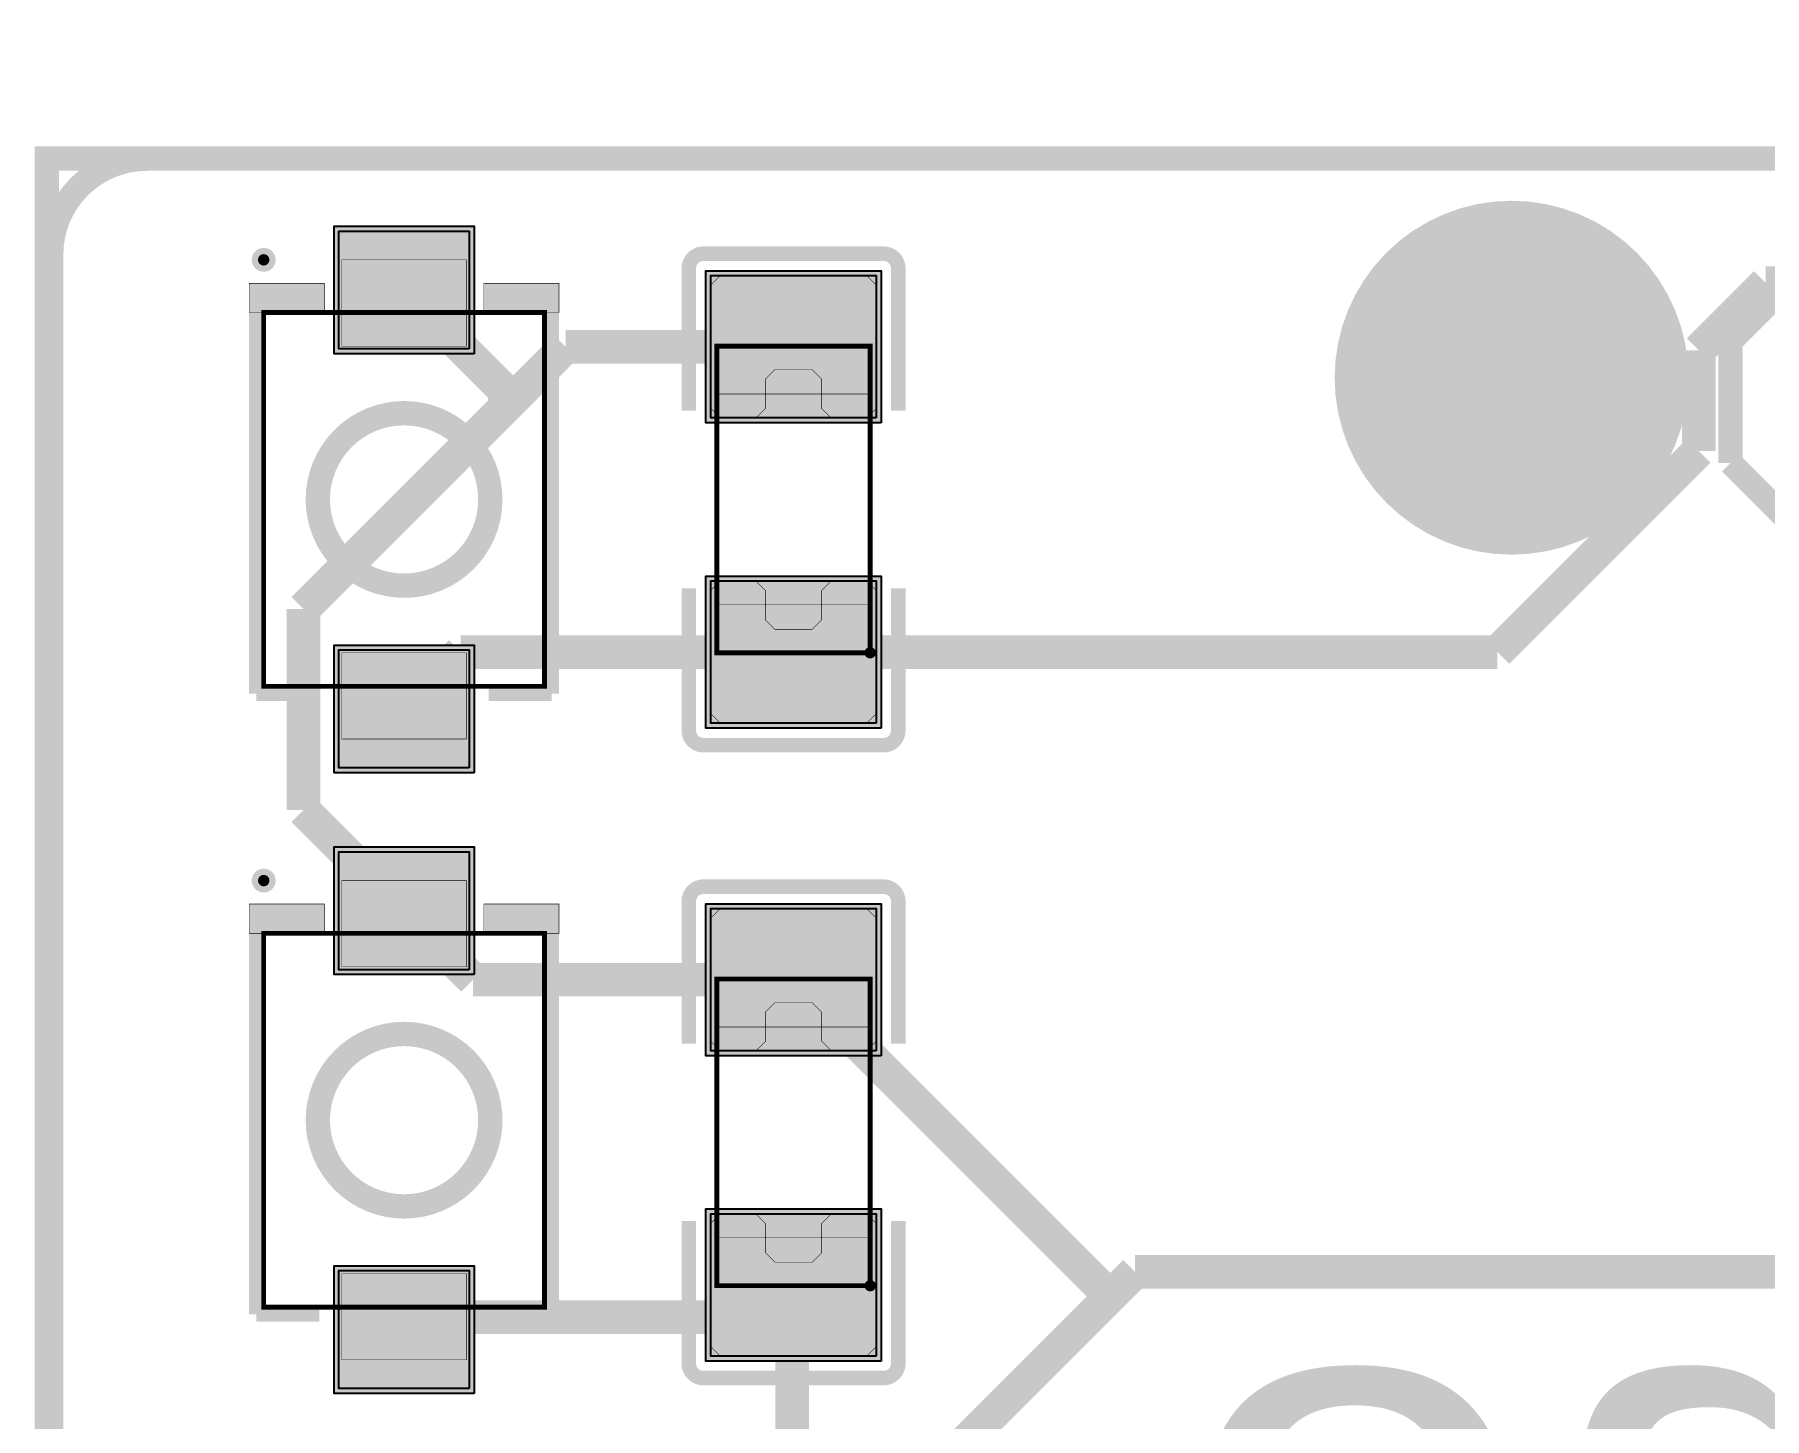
# Model space of a CAD drawing. Header units: millimetres. Extents: x 3.4 to 79.3, y -57 to -2.3.
# Drawn here: x 3.38 to 21.43, y -16.7 to -2.26 of the extents above; entities that cross this region are included whole.
import ezdxf
from ezdxf.enums import TextEntityAlignment as Align

# ---------------------------------------------------------------- set-up
doc = ezdxf.new("R2010")
doc.units = ezdxf.units.MM
doc.header["$MEASUREMENT"] = 0
for name, color, linetype, true_color in [('Board-Outline-Layer', 7, 'Continuous', 0xff00ff), ('Bottom-Silkscreen-Layer', 7, 'Continuous', 0x66cc33), ('Component-Marking-Layer', 7, 'Continuous', 0x66ffcc), ('Component-Shape-Layer', 7, 'Continuous', 0x00cccc), ('Multi-Layer', 7, 'Continuous', 0xc0c0c0), ('Pin-Soldering-Layer', 7, 'Continuous', 0xcc9999), ('Top-Layer', 7, 'Continuous', 0xff0000), ('Top-Paste-Mask-Layer', 7, 'Continuous', 0x808080), ('Top-Silkscreen-Layer', 7, 'Continuous', 0xffcc00), ('Top-Solder-Mask-Layer', 7, 'Continuous', 0x800080)]:
    doc.layers.add(name, color=color, linetype=linetype, true_color=true_color)
doc.styles.get("Standard").update_dxf_attribs({"font": 'arial.ttf'})

msp = doc.modelspace()

# ---------------------------------------------------------------- hatches: boundary and pattern name
at = {"layer": 'Component-Marking-Layer'}
for points in [[(5.714, -4.612, 1), (5.834, -4.612, 1)], [(5.714, -4.612, 1), (5.834, -4.612, 1)], [(12.043, -8.712, 1), (12.163, -8.712, 1)], [(12.043, -8.712, 1), (12.163, -8.712, 1)], [(5.714, -11.089, 1), (5.834, -11.089, 1)], [(5.714, -11.089, 1), (5.834, -11.089, 1)], [(12.043, -15.316, 1), (12.163, -15.316, 1)], [(12.043, -15.316, 1), (12.163, -15.316, 1)]]:
    msp.add_hatch(color=256, dxfattribs=at).paths.add_polyline_path(points)
at = {"layer": 'Multi-Layer'}
msp.add_hatch(color=256, dxfattribs=at).paths.add_polyline_path([(17.272, -5.842, 1), (20.32, -5.842, 1)])
msp.add_hatch(color=256, dxfattribs=at).paths.add_polyline_path([(17.272, -5.842, 1), (20.32, -5.842, 1)])
at = {"layer": 'Pin-Soldering-Layer'}
for points in [[(6.589, -4.612), (7.889, -4.612), (7.889, -5.512), (6.589, -5.512)], [(6.589, -4.612), (7.889, -4.612), (7.889, -5.512), (6.589, -5.512)], [(12.103, -5.512), (10.503, -5.512), (10.503, -6.012), (12.103, -6.012)], [(12.103, -5.512), (10.503, -5.512), (10.503, -6.012), (12.103, -6.012)], [(12.103, -8.712), (10.503, -8.712), (10.503, -8.212), (12.103, -8.212)], [(12.103, -8.712), (10.503, -8.712), (10.503, -8.212), (12.103, -8.212)], [(6.589, -9.612), (7.889, -9.612), (7.889, -8.712), (6.589, -8.712)], [(6.589, -9.612), (7.889, -9.612), (7.889, -8.712), (6.589, -8.712)], [(6.589, -11.089), (7.889, -11.089), (7.889, -11.989), (6.589, -11.989)], [(6.589, -11.089), (7.889, -11.089), (7.889, -11.989), (6.589, -11.989)], [(12.103, -12.116), (10.503, -12.116), (10.503, -12.616), (12.103, -12.616)], [(12.103, -12.116), (10.503, -12.116), (10.503, -12.616), (12.103, -12.616)], [(12.103, -15.316), (10.503, -15.316), (10.503, -14.816), (12.103, -14.816)], [(12.103, -15.316), (10.503, -15.316), (10.503, -14.816), (12.103, -14.816)], [(6.589, -16.089), (7.889, -16.089), (7.889, -15.189), (6.589, -15.189)], [(6.589, -16.089), (7.889, -16.089), (7.889, -15.189), (6.589, -15.189)]]:
    msp.add_hatch(color=256, dxfattribs=at).paths.add_polyline_path(points)
at = {"layer": 'Top-Layer'}
for points in [[(7.919, -5.542), (6.559, -5.542), (6.559, -4.312), (7.919, -4.312)], [(12.167, -6.262), (10.439, -6.262), (10.439, -4.777), (12.167, -4.777)], [(12.167, -9.447), (10.439, -9.447), (10.439, -7.962), (12.167, -7.962)], [(7.919, -9.912), (6.559, -9.912), (6.559, -8.682), (7.919, -8.682)], [(7.919, -12.019), (6.559, -12.019), (6.559, -10.789), (7.919, -10.789)], [(12.167, -12.866), (10.439, -12.866), (10.439, -11.381), (12.167, -11.381)], [(12.167, -16.051), (10.439, -16.051), (10.439, -14.566), (12.167, -14.566)], [(7.919, -16.389), (6.559, -16.389), (6.559, -15.159), (7.919, -15.159)]]:
    msp.add_hatch(color=256, dxfattribs=at).paths.add_polyline_path(points)
at = {"layer": 'Top-Paste-Mask-Layer'}
for points in [[(7.919, -5.542), (6.559, -5.542), (6.559, -4.312), (7.919, -4.312)], [(12.067, -6.262), (11.697, -6.262), (11.597, -6.162), (11.597, -5.857), (11.497, -5.757), (11.109, -5.757), (11.009, -5.857), (11.009, -6.162), (10.909, -6.262), (10.539, -6.262), (10.439, -6.162), (10.439, -4.877), (10.539, -4.777), (12.067, -4.777), (12.167, -4.877), (12.167, -6.162)], [(12.067, -6.262), (11.697, -6.262), (11.597, -6.162), (11.597, -5.857), (11.497, -5.757), (11.109, -5.757), (11.009, -5.857), (11.009, -6.162), (10.909, -6.262), (10.539, -6.262), (10.439, -6.162), (10.439, -4.877), (10.539, -4.777), (12.067, -4.777), (12.167, -4.877), (12.167, -6.162)], [(12.067, -7.962), (11.697, -7.962), (11.597, -8.062), (11.597, -8.367), (11.497, -8.467), (11.109, -8.467), (11.009, -8.367), (11.009, -8.062), (10.909, -7.962), (10.539, -7.962), (10.439, -8.062), (10.439, -9.347), (10.539, -9.447), (12.067, -9.447), (12.167, -9.347), (12.167, -8.062)], [(12.067, -7.962), (11.697, -7.962), (11.597, -8.062), (11.597, -8.367), (11.497, -8.467), (11.109, -8.467), (11.009, -8.367), (11.009, -8.062), (10.909, -7.962), (10.539, -7.962), (10.439, -8.062), (10.439, -9.347), (10.539, -9.447), (12.067, -9.447), (12.167, -9.347), (12.167, -8.062)], [(7.919, -9.912), (6.559, -9.912), (6.559, -8.682), (7.919, -8.682)], [(7.919, -12.019), (6.559, -12.019), (6.559, -10.789), (7.919, -10.789)], [(12.067, -12.866), (11.697, -12.866), (11.597, -12.766), (11.597, -12.461), (11.497, -12.361), (11.109, -12.361), (11.009, -12.461), (11.009, -12.766), (10.909, -12.866), (10.539, -12.866), (10.439, -12.766), (10.439, -11.481), (10.539, -11.381), (12.067, -11.381), (12.167, -11.481), (12.167, -12.766)], [(12.067, -12.866), (11.697, -12.866), (11.597, -12.766), (11.597, -12.461), (11.497, -12.361), (11.109, -12.361), (11.009, -12.461), (11.009, -12.766), (10.909, -12.866), (10.539, -12.866), (10.439, -12.766), (10.439, -11.481), (10.539, -11.381), (12.067, -11.381), (12.167, -11.481), (12.167, -12.766)], [(12.067, -14.566), (11.697, -14.566), (11.597, -14.666), (11.597, -14.971), (11.497, -15.071), (11.109, -15.071), (11.009, -14.971), (11.009, -14.666), (10.909, -14.566), (10.539, -14.566), (10.439, -14.666), (10.439, -15.951), (10.539, -16.051), (12.067, -16.051), (12.167, -15.951), (12.167, -14.666)], [(12.067, -14.566), (11.697, -14.566), (11.597, -14.666), (11.597, -14.971), (11.497, -15.071), (11.109, -15.071), (11.009, -14.971), (11.009, -14.666), (10.909, -14.566), (10.539, -14.566), (10.439, -14.666), (10.439, -15.951), (10.539, -16.051), (12.067, -16.051), (12.167, -15.951), (12.167, -14.666)], [(7.919, -16.389), (6.559, -16.389), (6.559, -15.159), (7.919, -15.159)]]:
    msp.add_hatch(color=256, dxfattribs=at).paths.add_polyline_path(points)
at = {"layer": 'Top-Silkscreen-Layer'}
for points in [[(5.622, -5.162), (6.407, -5.162), (6.407, -4.857), (5.622, -4.857)], [(5.622, -5.162), (6.407, -5.162), (6.407, -4.857), (5.622, -4.857)], [(8.856, -5.162), (8.071, -5.162), (8.071, -4.857), (8.856, -4.857)], [(8.856, -5.162), (8.071, -5.162), (8.071, -4.857), (8.856, -4.857)], [(5.622, -11.639), (6.407, -11.639), (6.407, -11.334), (5.622, -11.334)], [(5.622, -11.639), (6.407, -11.639), (6.407, -11.334), (5.622, -11.334)], [(8.856, -11.639), (8.071, -11.639), (8.071, -11.334), (8.856, -11.334)], [(8.856, -11.639), (8.071, -11.639), (8.071, -11.334), (8.856, -11.334)]]:
    msp.add_hatch(color=256, dxfattribs=at).paths.add_polyline_path(points)
at = {"layer": 'Top-Solder-Mask-Layer'}
for points in [[(7.97, -5.593), (6.508, -5.593), (6.508, -4.261), (7.97, -4.261)], [(12.218, -6.313), (10.388, -6.313), (10.388, -4.726), (12.218, -4.726)], [(12.218, -9.498), (10.388, -9.498), (10.388, -7.911), (12.218, -7.911)], [(7.97, -9.963), (6.508, -9.963), (6.508, -8.631), (7.97, -8.631)], [(7.97, -12.07), (6.508, -12.07), (6.508, -10.738), (7.97, -10.738)], [(12.218, -12.917), (10.388, -12.917), (10.388, -11.33), (12.218, -11.33)], [(12.218, -16.102), (10.388, -16.102), (10.388, -14.515), (12.218, -14.515)], [(7.97, -16.44), (6.508, -16.44), (6.508, -15.108), (7.97, -15.108)]]:
    msp.add_hatch(color=256, dxfattribs=at).paths.add_polyline_path(points)

# ---------------------------------------------------------------- linework, layer by layer
at = {"layer": 'Board-Outline-Layer', "const_width": 0.254}
msp.add_lwpolyline([(68.072, -3.556), (3.51, -3.556), (3.51, -56.896), (69.596, -56.896), (69.596, -54.356), (72.136, -51.816), (72.136, -19.05), (69.596, -16.51), (69.596, -5.08)], close=True, dxfattribs=at)
at = {"layer": 'Component-Marking-Layer', "const_width": 0.129}
for points in [[(5.714, -4.612, 1), (5.834, -4.612, 1)], [(5.714, -4.612, 1), (5.834, -4.612, 1)], [(12.043, -8.712, 1), (12.163, -8.712, 1)], [(12.043, -8.712, 1), (12.163, -8.712, 1)], [(5.714, -11.089, 1), (5.834, -11.089, 1)], [(5.714, -11.089, 1), (5.834, -11.089, 1)], [(12.043, -15.316, 1), (12.163, -15.316, 1)], [(12.043, -15.316, 1), (12.163, -15.316, 1)]]:
    msp.add_lwpolyline(points, format="xyb", close=True, dxfattribs=at)
at = {"layer": 'Component-Shape-Layer', "const_width": 0.0508}
for points in [[(5.774, -5.162), (8.704, -5.162), (8.704, -9.062), (5.774, -9.062)], [(5.774, -5.162), (8.704, -5.162), (8.704, -9.062), (5.774, -9.062)], [(12.103, -8.712), (10.503, -8.712), (10.503, -5.512), (12.103, -5.512)], [(12.103, -8.712), (10.503, -8.712), (10.503, -5.512), (12.103, -5.512)], [(5.774, -11.639), (8.704, -11.639), (8.704, -15.539), (5.774, -15.539)], [(5.774, -11.639), (8.704, -11.639), (8.704, -15.539), (5.774, -15.539)], [(12.103, -15.316), (10.503, -15.316), (10.503, -12.116), (12.103, -12.116)], [(12.103, -15.316), (10.503, -15.316), (10.503, -12.116), (12.103, -12.116)]]:
    msp.add_lwpolyline(points, close=True, dxfattribs=at)
at = {"layer": 'Multi-Layer', "const_width": 0.645}
msp.add_lwpolyline([(17.272, -5.842, 1), (20.32, -5.842, 1)], format="xyb", close=True, dxfattribs=at)
msp.add_lwpolyline([(17.272, -5.842, 1), (20.32, -5.842, 1)], format="xyb", close=True, dxfattribs=at)
at = {"layer": 'Pin-Soldering-Layer', "const_width": 0.00508}
for points in [[(6.589, -4.612), (7.889, -4.612), (7.889, -5.512), (6.589, -5.512)], [(6.589, -4.612), (7.889, -4.612), (7.889, -5.512), (6.589, -5.512)], [(12.103, -5.512), (10.503, -5.512), (10.503, -6.012), (12.103, -6.012)], [(12.103, -5.512), (10.503, -5.512), (10.503, -6.012), (12.103, -6.012)], [(12.103, -8.712), (10.503, -8.712), (10.503, -8.212), (12.103, -8.212)], [(12.103, -8.712), (10.503, -8.712), (10.503, -8.212), (12.103, -8.212)], [(6.589, -9.612), (7.889, -9.612), (7.889, -8.712), (6.589, -8.712)], [(6.589, -9.612), (7.889, -9.612), (7.889, -8.712), (6.589, -8.712)], [(6.589, -11.089), (7.889, -11.089), (7.889, -11.989), (6.589, -11.989)], [(6.589, -11.089), (7.889, -11.089), (7.889, -11.989), (6.589, -11.989)], [(12.103, -12.116), (10.503, -12.116), (10.503, -12.616), (12.103, -12.616)], [(12.103, -12.116), (10.503, -12.116), (10.503, -12.616), (12.103, -12.616)], [(12.103, -15.316), (10.503, -15.316), (10.503, -14.816), (12.103, -14.816)], [(12.103, -15.316), (10.503, -15.316), (10.503, -14.816), (12.103, -14.816)], [(6.589, -16.089), (7.889, -16.089), (7.889, -15.189), (6.589, -15.189)], [(6.589, -16.089), (7.889, -16.089), (7.889, -15.189), (6.589, -15.189)]]:
    msp.add_lwpolyline(points, close=True, dxfattribs=at)
at = {"layer": 'Top-Layer'}
for points in [[(7.919, -5.542), (6.559, -5.542), (6.559, -4.312), (7.919, -4.312)], [(12.167, -6.262), (10.439, -6.262), (10.439, -4.777), (12.167, -4.777)], [(12.167, -9.447), (10.439, -9.447), (10.439, -7.962), (12.167, -7.962)], [(7.919, -9.912), (6.559, -9.912), (6.559, -8.682), (7.919, -8.682)], [(7.919, -12.019), (6.559, -12.019), (6.559, -10.789), (7.919, -10.789)], [(12.167, -12.866), (10.439, -12.866), (10.439, -11.381), (12.167, -11.381)], [(12.167, -16.051), (10.439, -16.051), (10.439, -14.566), (12.167, -14.566)], [(7.919, -16.389), (6.559, -16.389), (6.559, -15.159), (7.919, -15.159)]]:
    msp.add_lwpolyline(points, close=True, dxfattribs=at)
at = {"layer": 'Top-Layer', "const_width": 0.35}
for points in [[(21.449, -4.855), (20.749, -5.555)], [(30.899, -4.855), (21.449, -4.855)], [(8.289, -5.977), (7.239, -4.927)], [(8.289, -6.154), (8.924, -5.519)], [(8.924, -5.519), (11.303, -5.519)], [(20.749, -5.555), (20.749, -6.605)], [(8.289, -6.154), (8.289, -5.977)], [(6.189, -8.254), (8.289, -6.154)], [(20.749, -6.605), (18.649, -8.705)], [(6.189, -10.354), (6.189, -8.254)], [(7.831, -8.705), (7.239, -9.297)], [(11.303, -8.705), (7.831, -8.705)], [(18.649, -8.705), (11.303, -8.705)], [(7.239, -11.404), (6.189, -10.354)], [(7.958, -12.123), (7.239, -11.404)], [(11.303, -12.123), (7.958, -12.123)], [(14.59, -15.41), (11.303, -12.123)], [(11.288, -15.644), (11.303, -15.309)], [(14.627, -15.41), (14.866, -15.171)], [(14.866, -15.171), (23.114, -15.171)], [(12.177, -17.86), (14.627, -15.41)], [(14.627, -15.41), (14.59, -15.41)], [(7.369, -15.644), (7.239, -15.774)], [(11.288, -15.644), (7.369, -15.644)], [(11.288, -17.044), (11.288, -15.644)]]:
    msp.add_lwpolyline(points, dxfattribs=at)
at = {"layer": 'Top-Paste-Mask-Layer'}
for points in [[(7.919, -5.542), (6.559, -5.542), (6.559, -4.312), (7.919, -4.312)], [(7.919, -9.912), (6.559, -9.912), (6.559, -8.682), (7.919, -8.682)], [(7.919, -12.019), (6.559, -12.019), (6.559, -10.789), (7.919, -10.789)], [(7.919, -16.389), (6.559, -16.389), (6.559, -15.159), (7.919, -15.159)]]:
    msp.add_lwpolyline(points, close=True, dxfattribs=at)
at = {"layer": 'Top-Paste-Mask-Layer', "const_width": 0.00508}
for points in [[(12.067, -6.262), (11.697, -6.262), (11.597, -6.162), (11.597, -5.857), (11.497, -5.757), (11.109, -5.757), (11.009, -5.857), (11.009, -6.162), (10.909, -6.262), (10.539, -6.262), (10.439, -6.162), (10.439, -4.877), (10.539, -4.777), (12.067, -4.777), (12.167, -4.877), (12.167, -6.162)], [(12.067, -6.262), (11.697, -6.262), (11.597, -6.162), (11.597, -5.857), (11.497, -5.757), (11.109, -5.757), (11.009, -5.857), (11.009, -6.162), (10.909, -6.262), (10.539, -6.262), (10.439, -6.162), (10.439, -4.877), (10.539, -4.777), (12.067, -4.777), (12.167, -4.877), (12.167, -6.162)], [(12.067, -7.962), (11.697, -7.962), (11.597, -8.062), (11.597, -8.367), (11.497, -8.467), (11.109, -8.467), (11.009, -8.367), (11.009, -8.062), (10.909, -7.962), (10.539, -7.962), (10.439, -8.062), (10.439, -9.347), (10.539, -9.447), (12.067, -9.447), (12.167, -9.347), (12.167, -8.062)], [(12.067, -7.962), (11.697, -7.962), (11.597, -8.062), (11.597, -8.367), (11.497, -8.467), (11.109, -8.467), (11.009, -8.367), (11.009, -8.062), (10.909, -7.962), (10.539, -7.962), (10.439, -8.062), (10.439, -9.347), (10.539, -9.447), (12.067, -9.447), (12.167, -9.347), (12.167, -8.062)], [(12.067, -12.866), (11.697, -12.866), (11.597, -12.766), (11.597, -12.461), (11.497, -12.361), (11.109, -12.361), (11.009, -12.461), (11.009, -12.766), (10.909, -12.866), (10.539, -12.866), (10.439, -12.766), (10.439, -11.481), (10.539, -11.381), (12.067, -11.381), (12.167, -11.481), (12.167, -12.766)], [(12.067, -12.866), (11.697, -12.866), (11.597, -12.766), (11.597, -12.461), (11.497, -12.361), (11.109, -12.361), (11.009, -12.461), (11.009, -12.766), (10.909, -12.866), (10.539, -12.866), (10.439, -12.766), (10.439, -11.481), (10.539, -11.381), (12.067, -11.381), (12.167, -11.481), (12.167, -12.766)], [(12.067, -14.566), (11.697, -14.566), (11.597, -14.666), (11.597, -14.971), (11.497, -15.071), (11.109, -15.071), (11.009, -14.971), (11.009, -14.666), (10.909, -14.566), (10.539, -14.566), (10.439, -14.666), (10.439, -15.951), (10.539, -16.051), (12.067, -16.051), (12.167, -15.951), (12.167, -14.666)], [(12.067, -14.566), (11.697, -14.566), (11.597, -14.666), (11.597, -14.971), (11.497, -15.071), (11.109, -15.071), (11.009, -14.971), (11.009, -14.666), (10.909, -14.566), (10.539, -14.566), (10.439, -14.666), (10.439, -15.951), (10.539, -16.051), (12.067, -16.051), (12.167, -15.951), (12.167, -14.666)]]:
    msp.add_lwpolyline(points, close=True, dxfattribs=at)
at = {"layer": 'Top-Silkscreen-Layer'}
for points, const_width in [([(3.556, -4.557, -0.414), (4.557, -3.556)], 0.254), ([(3.556, -4.557, -0.414), (4.557, -3.556)], 0.254), ([(10.363, -4.548, 0.414), (10.21, -4.701)], 0.152), ([(10.363, -4.548, 0.414), (10.21, -4.701)], 0.152), ([(12.396, -4.701, 0.414), (12.243, -4.548)], 0.152), ([(12.396, -4.701, 0.414), (12.243, -4.548)], 0.152), ([(10.363, -9.676, -0.414), (10.21, -9.523)], 0.152), ([(10.363, -9.676, -0.414), (10.21, -9.523)], 0.152), ([(12.396, -9.523, -0.414), (12.243, -9.676)], 0.152), ([(12.396, -9.523, -0.414), (12.243, -9.676)], 0.152), ([(10.363, -11.152, 0.414), (10.21, -11.305)], 0.152), ([(10.363, -11.152, 0.414), (10.21, -11.305)], 0.152), ([(12.396, -11.305, 0.414), (12.243, -11.152)], 0.152), ([(12.396, -11.305, 0.414), (12.243, -11.152)], 0.152), ([(10.363, -16.28, -0.414), (10.21, -16.127)], 0.152), ([(10.363, -16.28, -0.414), (10.21, -16.127)], 0.152), ([(12.396, -16.127, -0.414), (12.243, -16.28)], 0.152), ([(12.396, -16.127, -0.414), (12.243, -16.28)], 0.152)]:
    msp.add_lwpolyline(points, format="xyb", dxfattribs=dict(at, const_width=const_width))
for points, const_width in [([(4.547, -3.556), (68.072, -3.556)], 0.254), ([(4.547, -3.556), (68.072, -3.556)], 0.254), ([(3.556, -55.88), (3.556, -4.546)], 0.254), ([(3.556, -55.88), (3.556, -4.546)], 0.254), ([(12.243, -4.548), (10.363, -4.548)], 0.152), ([(12.243, -4.548), (10.363, -4.548)], 0.152), ([(10.21, -4.701), (10.21, -6.186)], 0.152), ([(10.21, -4.701), (10.21, -6.186)], 0.152), ([(12.396, -6.186), (12.396, -4.701)], 0.152), ([(12.396, -6.186), (12.396, -4.701)], 0.152), ([(21.082, -5.461), (21.717, -4.826)], 0.254), ([(21.082, -5.461), (21.717, -4.826)], 0.254), ([(5.698, -5.086), (5.698, -9.138)], 0.152), ([(5.698, -5.086), (5.698, -9.138)], 0.152), ([(8.78, -5.086), (8.78, -9.138)], 0.152), ([(8.78, -5.086), (8.78, -9.138)], 0.152), ([(21.082, -6.731), (21.082, -5.461)], 0.254), ([(21.082, -6.731), (21.082, -5.461)], 0.254), ([(21.717, -7.366), (21.082, -6.731)], 0.254), ([(21.717, -7.366), (21.082, -6.731)], 0.254), ([(10.21, -9.523), (10.21, -8.038)], 0.152), ([(10.21, -9.523), (10.21, -8.038)], 0.152), ([(12.396, -8.038), (12.396, -9.523)], 0.152), ([(12.396, -8.038), (12.396, -9.523)], 0.152), ([(5.698, -9.138), (6.356, -9.138)], 0.152), ([(5.698, -9.138), (6.356, -9.138)], 0.152), ([(8.78, -9.138), (8.122, -9.138)], 0.152), ([(8.78, -9.138), (8.122, -9.138)], 0.152), ([(12.243, -9.676), (10.363, -9.676)], 0.152), ([(12.243, -9.676), (10.363, -9.676)], 0.152), ([(12.243, -11.152), (10.363, -11.152)], 0.152), ([(12.243, -11.152), (10.363, -11.152)], 0.152), ([(10.21, -11.305), (10.21, -12.79)], 0.152), ([(10.21, -11.305), (10.21, -12.79)], 0.152), ([(12.396, -12.79), (12.396, -11.305)], 0.152), ([(12.396, -12.79), (12.396, -11.305)], 0.152), ([(5.698, -11.563), (5.698, -15.615)], 0.152), ([(5.698, -11.563), (5.698, -15.615)], 0.152), ([(8.78, -11.563), (8.78, -15.615)], 0.152), ([(8.78, -11.563), (8.78, -15.615)], 0.152), ([(10.21, -16.127), (10.21, -14.642)], 0.152), ([(10.21, -16.127), (10.21, -14.642)], 0.152), ([(12.396, -14.642), (12.396, -16.127)], 0.152), ([(12.396, -14.642), (12.396, -16.127)], 0.152), ([(5.698, -15.615), (6.356, -15.615)], 0.152), ([(5.698, -15.615), (6.356, -15.615)], 0.152), ([(8.78, -15.615), (8.122, -15.615)], 0.152), ([(8.78, -15.615), (8.122, -15.615)], 0.152), ([(12.243, -16.28), (10.363, -16.28)], 0.152), ([(12.243, -16.28), (10.363, -16.28)], 0.152)]:
    msp.add_lwpolyline(points, dxfattribs=dict(at, const_width=const_width))
at = {"layer": 'Top-Silkscreen-Layer', "const_width": 0.00508}
for points in [[(5.622, -5.162), (6.407, -5.162), (6.407, -4.857), (5.622, -4.857)], [(5.622, -5.162), (6.407, -5.162), (6.407, -4.857), (5.622, -4.857)], [(8.856, -5.162), (8.071, -5.162), (8.071, -4.857), (8.856, -4.857)], [(8.856, -5.162), (8.071, -5.162), (8.071, -4.857), (8.856, -4.857)], [(5.622, -11.639), (6.407, -11.639), (6.407, -11.334), (5.622, -11.334)], [(5.622, -11.639), (6.407, -11.639), (6.407, -11.334), (5.622, -11.334)], [(8.856, -11.639), (8.071, -11.639), (8.071, -11.334), (8.856, -11.334)], [(8.856, -11.639), (8.071, -11.639), (8.071, -11.334), (8.856, -11.334)]]:
    msp.add_lwpolyline(points, close=True, dxfattribs=at)
at = {"layer": 'Top-Silkscreen-Layer', "const_width": 0.254}
for points in [[(6.339, -7.112, 1), (8.139, -7.112, 1)], [(6.339, -7.112, 1), (8.139, -7.112, 1)], [(6.339, -13.589, 1), (8.139, -13.589, 1)], [(6.339, -13.589, 1), (8.139, -13.589, 1)]]:
    msp.add_lwpolyline(points, format="xyb", close=True, dxfattribs=at)
at = {"layer": 'Top-Solder-Mask-Layer'}
for points in [[(7.97, -5.593), (6.508, -5.593), (6.508, -4.261), (7.97, -4.261)], [(12.218, -6.313), (10.388, -6.313), (10.388, -4.726), (12.218, -4.726)], [(12.218, -9.498), (10.388, -9.498), (10.388, -7.911), (12.218, -7.911)], [(7.97, -9.963), (6.508, -9.963), (6.508, -8.631), (7.97, -8.631)], [(7.97, -12.07), (6.508, -12.07), (6.508, -10.738), (7.97, -10.738)], [(12.218, -12.917), (10.388, -12.917), (10.388, -11.33), (12.218, -11.33)], [(12.218, -16.102), (10.388, -16.102), (10.388, -14.515), (12.218, -14.515)], [(7.97, -16.44), (6.508, -16.44), (6.508, -15.108), (7.97, -15.108)]]:
    msp.add_lwpolyline(points, close=True, dxfattribs=at)

# ---------------------------------------------------------------- texts
at = {"layer": 'Bottom-Silkscreen-Layer', "text_generation_flag": 2, "width": 1.1}
msp.add_text('ESP32-S3 Uno', height=4.44501, dxfattribs=at).set_placement((61.595, -20.955), align=Align.BOTTOM_LEFT)

doc.saveas('drawing.dxf')
